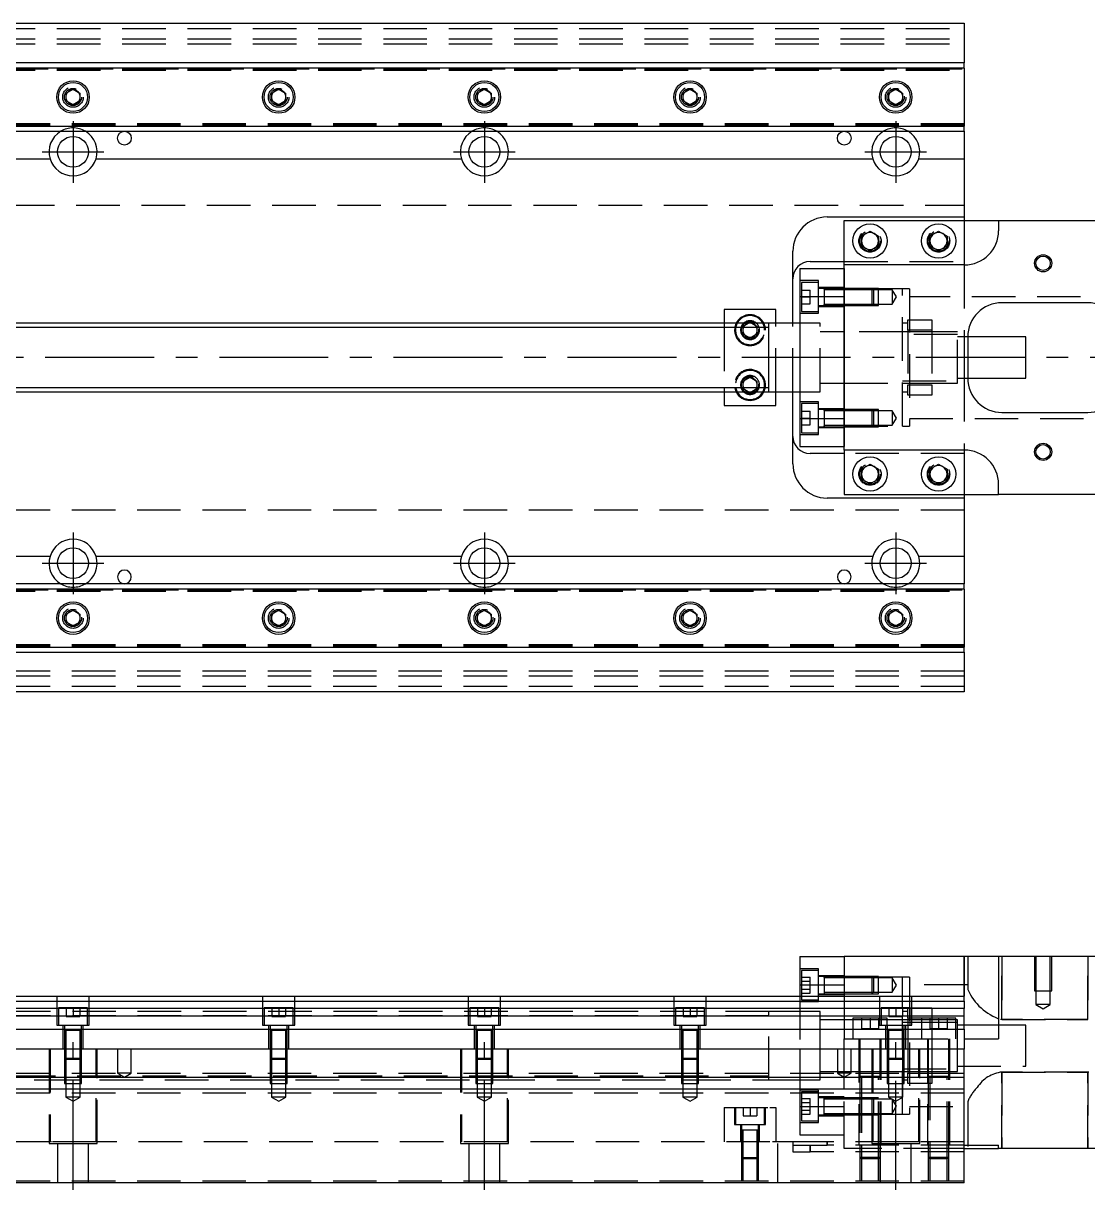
# Model space of a CAD drawing. Extents: x -20 to 983, y -290 to 102.
# Drawn here: x 485.5 to 796, y -242.8 to 97.5 of the extents above; entities that cross this region are included whole.
import ezdxf

# ---------------------------------------------------------------- set-up
doc = ezdxf.new("R2010")
doc.units = 0
doc.linetypes.add('CENTER', pattern=[50.8, 31.75, -6.35, 6.35, -6.35])
doc.linetypes.add('DASHED', pattern=[19.05, 12.7, -6.35])
doc.layers.get('0').update_dxf_attribs({"linetype": 'CONTINUOUS'})
doc.layers.add('CENTER', color=1, linetype='CENTER')

msp = doc.modelspace()

# ---------------------------------------------------------------- linework, layer by layer
at = {"color": 3, "linetype": 'DASHED'}
for p, q in [((0, 96), (760, 96)), ((0, 93), (760, 93)), ((0, 91.5), (760, 91.5)), ((0, 84.2), (760, 84.2)), ((0, 83.8), (760, 83.8)), ((480, 84.204452), (760, 84.204452)), ((497.5, 76), (497.518502, 76.303588)), ((557.5, 76), (557.518502, 76.303588)), ((617.5, 76), (617.518502, 76.303588)), ((677.5, 76), (677.518502, 76.303588)), ((742.483582, 76.286038), (742.5, 76)), ((760, 68.2), (0, 68.2)), ((760, 67.8), (0, 67.8)), ((760, 67.795548), (480, 67.795548)), ((5.640312, 44.5), (760, 44.5)), ((760, 40), (760, 28)), ((729.5, 34), (729.520026, 34.346056)), ((749.5, 34), (749.520026, 34.346056)), ((725, 28), (760, 28)), ((760, 28), (760, 27)), ((725, 26), (725, 17.78342)), ((760, 27), (760, 6)), ((717.5, 22.42767), (712, 22.42767)), ((712.5, 21.92767), (712.5, 13.42767)), ((717.5, 21.92767), (712.5, 21.92767)), ((717.5, 12.92767), (717.5, 22.42767)), ((725, 20.42767), (717.5, 20.42767)), ((712.5, 19.67767), (715, 19.67767)), ((712.5, 17.67767), (715, 17.67767)), ((715, 17.67767), (715, 19.67767)), ((715, 15.67767), (715, 17.67767)), ((719.1, 20.17767), (717.5, 20.17767)), ((719.1, 20.17767), (719.095, 20.17767)), ((719.1, 20.17767), (719.1, 19.92022)), ((719.1, 19.920202), (719.1, 20.17767)), ((719.105, 20.17767), (719.1, 20.17767)), ((724.99998, 20.17767), (719.1, 20.17767)), ((719.1, 19.92022), (719.1, 15.435068)), ((724.99998, 19.77767), (719.1, 19.77767)), ((733.1, 20.17767), (725, 20.17767)), ((733.1, 20.177664), (725, 20.177664)), ((742, 20), (725, 20)), ((733.5, 19.77767), (725, 19.77767)), ((733.1, 15.17767), (733.1, 20.17767)), ((733.5, 19.77767), (733.1, 20.17767)), ((735, 20.177664), (733.10002, 20.177664)), ((733.5, 19.77767), (733.5, 15.57767)), ((735, 19.77767), (733.50002, 19.77767)), ((735, 15.177674), (735, 20.177664)), ((739, 19.77767), (735, 19.77767)), ((739, 19.77767), (739, 15.57767)), ((740.212436, 17.67767), (739, 19.77767)), ((739, 15.57767), (740.212436, 17.67767)), ((742, -20), (742, 20)), ((744, 20), (742, 20)), ((744, 20), (744, -20)), ((813, 17.75), (744, 17.75)), ((712.5, 15.67767), (715, 15.67767)), ((717.5, 15.17767), (719.1, 15.17767)), ((717.5, 14.92767), (725, 14.92767)), ((719.095, 15.17767), (719.1, 15.17767)), ((719.1, 15.57767), (724.99998, 15.57767)), ((719.1, 15.17767), (719.1, 15.435118)), ((719.1, 15.435068), (719.1, 15.17767)), ((719.1, 15.17767), (719.105, 15.17767)), ((719.1, 15.17767), (724.99998, 15.17767)), ((725, 15.57767), (733.5, 15.57767)), ((725, 15.177674), (733.1, 15.177674)), ((725, 15.17767), (733.1, 15.17767)), ((733.1, 15.17767), (733.5, 15.57767)), ((733.10002, 15.177674), (735, 15.177674)), ((733.50002, 15.57767), (735, 15.57767)), ((735, 15.57767), (739, 15.57767)), ((696.964102, 10), (697.5, 10.309402)), ((697.5, 10.309402), (698.035898, 10)), ((712, 12.92767), (717.5, 12.92767)), ((712.5, 13.42767), (717.5, 13.42767)), ((743.5, 11), (750.5, 11)), ((743.5, 8), (743.5, 11)), ((750.5, 11), (750.5, 8)), ((690, 10), (690, 8.75)), ((690, 8.75), (690, -8.75)), ((695.5, 9.1547), (696.964102, 10)), ((695.5, 8.75), (695.5, 9.1547)), ((695.5, 6.8453), (695.5, 8.75)), ((697.5, 5.690598), (695.5, 6.8453)), ((699.5, 6.8453), (697.5, 5.690598)), ((698.035898, 10), (699.5, 9.1547)), ((699.5, 9.1547), (699.5, 8.75)), ((699.5, 8.75), (699.5, 6.8453)), ((699.983582, 8.286038), (700, 8)), ((705, -10), (705, 10)), ((710, -10), (710, 10)), ((718, 10), (712, 10)), ((718, -10), (718, 10)), ((725, 7.5), (718, 7.5)), ((742.005, 7.5), (725, 7.5)), ((750.5, 7.5), (741.995, 7.5)), ((743.5, 10), (742, 10)), ((750.5, 8), (743.5, 8)), ((743.5, 8), (743.5, -8)), ((750.5, 8), (750.5, -8)), ((758, 7.5), (750.5, 7.5)), ((758, -7.5), (758, 7.5)), ((758, 6.75), (742, 6.75)), ((761, 6), (758, 6)), ((760, 6), (760, -6)), ((695.5, -6.8453), (697.5, -5.690598)), ((697.5, -5.690598), (699.5, -6.8453)), ((742, -6.75), (758, -6.75)), ((758, -6), (761, -6)), ((760, -6), (760, -27)), ((690, -8.75), (690, -10)), ((695.5, -8.75), (695.5, -6.8453)), ((695.5, -9.1547), (695.5, -8.75)), ((696.964102, -10), (695.5, -9.1547)), ((699.5, -9.1547), (698.035898, -10)), ((699.5, -6.8453), (699.5, -8.75)), ((699.5, -8.75), (699.5, -9.1547)), ((699.983582, -7.713962), (700, -8)), ((703, -10), (703, -9.999498)), ((712, -10), (718, -10)), ((718, -7.5), (725, -7.5)), ((725, -7.5), (742.005, -7.5)), ((741.995, -7.5), (750.5, -7.5)), ((742, -10), (743.5, -10)), ((743.5, -8), (750.5, -8)), ((743.5, -11), (743.5, -8)), ((750.5, -7.5), (758, -7.5)), ((750.5, -8), (750.5, -11)), ((717.5, -12.92767), (712, -12.92767)), ((712.5, -13.42767), (712.5, -21.92767)), ((717.5, -13.42767), (712.5, -13.42767)), ((717.5, -22.42767), (717.5, -12.92767)), ((750.5, -11), (743.5, -11)), ((712.5, -15.67767), (715, -15.67767)), ((715, -17.67767), (715, -15.67767)), ((725, -14.92767), (717.5, -14.92767)), ((719.1, -15.17767), (717.5, -15.17767)), ((719.1, -15.17767), (719.095, -15.17767)), ((719.1, -15.17767), (719.1, -15.435118)), ((719.1, -15.435136), (719.1, -15.17767)), ((724.99998, -15.17767), (719.1, -15.17767)), ((719.105, -15.17767), (719.1, -15.17767)), ((719.1, -15.435118), (719.1, -19.920272)), ((724.99998, -15.57767), (719.1, -15.57767)), ((733.1, -15.17767), (725, -15.17767)), ((733.1, -15.177674), (725, -15.177674)), ((733.5, -15.57767), (725, -15.57767)), ((733.1, -20.17767), (733.1, -15.17767)), ((733.5, -15.57767), (733.1, -15.17767)), ((735, -15.177674), (733.10002, -15.177674)), ((733.5, -15.57767), (733.5, -19.77767)), ((735, -15.57767), (733.50002, -15.57767)), ((735, -20.177664), (735, -15.177674)), ((739, -15.57767), (735, -15.57767)), ((739, -15.57767), (739, -19.77767)), ((740.212436, -17.67767), (739, -15.57767)), ((712.5, -17.67767), (715, -17.67767)), ((712.5, -19.67767), (715, -19.67767)), ((715, -19.67767), (715, -17.67767)), ((717.5, -20.17767), (719.1, -20.17767)), ((719.095, -20.17767), (719.1, -20.17767)), ((719.1, -19.77767), (724.99998, -19.77767)), ((719.1, -20.17767), (719.1, -19.92022)), ((719.1, -19.920272), (719.1, -20.17767)), ((719.1, -20.17767), (724.99998, -20.17767)), ((719.1, -20.17767), (719.105, -20.17767)), ((725, -17.78342), (725, -26)), ((725, -19.77767), (733.5, -19.77767)), ((725, -20), (742, -20)), ((725, -20.177664), (733.1, -20.177664)), ((725, -20.17767), (733.1, -20.17767)), ((733.1, -20.17767), (733.5, -19.77767)), ((733.10002, -20.177664), (735, -20.177664)), ((733.50002, -19.77767), (735, -19.77767)), ((735, -19.77767), (739, -19.77767)), ((739, -19.77767), (740.212436, -17.67767)), ((742, -20), (744, -20)), ((744, -17.75), (813, -17.75)), ((712, -22.42767), (717.5, -22.42767)), ((712.5, -21.92767), (717.5, -21.92767)), ((717.5, -20.42767), (725, -20.42767)), ((760, -27), (760, -28)), ((760, -28), (725, -28)), ((760, -28), (760, -40)), ((729.5, -34), (729.520026, -33.653944)), ((755.477798, -33.635694), (755.5, -34)), ((760, -44.5), (5.640312, -44.5)), ((0, -67.8), (760, -67.8)), ((480, -67.795548), (760, -67.795548)), ((0, -68.2), (760, -68.2)), ((502.483582, -75.713962), (502.5, -76)), ((562.483582, -75.713962), (562.5, -76)), ((622.483582, -75.713962), (622.5, -76)), ((682.483582, -75.713962), (682.5, -76)), ((742.483582, -75.713962), (742.5, -76)), ((760, -83.8), (0, -83.8)), ((760, -84.2), (0, -84.2)), ((760, -84.204452), (480, -84.204452)), ((760, -91.5), (0, -91.5)), ((760, -93), (0, -93)), ((760, -96), (0, -96)), ((760, -174.76), (760, -186.26)), ((761, -174.76), (761, -184.054836)), ((771, -193.074786), (771, -174.76)), ((771, -174.76), (771, -193.074786)), ((780.500006, -174.76), (780.500006, -184.76)), ((780.9, -174.76), (780.9, -184.76)), ((785.1, -184.76), (785.1, -174.76)), ((785.499994, -184.76), (785.499994, -174.76)), ((796, -174.76), (796, -193.074786)), ((796, -193.074786), (796, -174.76)), ((717.5, -178.33233), (712, -178.33233)), ((712.5, -178.83233), (712.5, -183.08233)), ((717.5, -178.83233), (712.5, -178.83233)), ((717.5, -183.08233), (717.5, -178.33233)), ((725, -180.33233), (717.5, -180.33233)), ((712.5, -180.77293), (715, -180.77293)), ((712.5, -181.92763), (715, -181.92763)), ((712.5, -183.08233), (712.5, -186.26)), ((715, -181.92763), (715, -180.77293)), ((715, -184.237032), (715, -181.92763)), ((719.1, -180.58233), (717.5, -180.58233)), ((717.5, -187.83233), (717.5, -183.08233)), ((719.1, -180.58233), (719.095, -180.58233)), ((719.1, -180.582326), (719.1, -180.583182)), ((719.1, -180.58233), (719.1, -180.83978)), ((719.1, -180.839798), (719.1, -180.58233)), ((724.99998, -180.58233), (719.1, -180.58233)), ((719.105, -180.58233), (719.1, -180.58233)), ((719.1, -180.83978), (719.1, -185.58233)), ((724.99998, -180.98233), (719.1, -180.98233)), ((733.1, -180.58233), (725, -180.58233)), ((733.100006, -180.582336), (725, -180.582336)), ((733.27767, -180.76), (725, -180.76)), ((733.5, -180.98233), (725, -180.98233)), ((733.1, -183.08233), (733.1, -180.58233)), ((733.5, -180.98233), (733.1, -180.58233)), ((733.1, -185.58233), (733.1, -183.08233)), ((735, -180.582336), (733.10002, -180.582336)), ((735, -180.76), (733.27767, -180.76)), ((733.5, -180.98233), (733.5, -185.18233)), ((735, -180.98233), (733.50002, -180.98233)), ((735, -185.582326), (735, -180.582336)), ((742, -180.76), (735, -180.76)), ((739, -180.98233), (735, -180.98233)), ((739, -180.98233), (739, -185.18233)), ((740.212436, -183.08233), (739, -180.98233)), ((739, -185.18233), (740.212436, -183.08233)), ((742, -189.76), (742, -180.76)), ((744, -180.76), (742, -180.76)), ((744, -180.76), (744, -220.76)), ((761, -183.01), (744, -183.01)), ((495.25, -186.26), (495.25, -194.76)), ((504.75, -194.76), (504.75, -186.26)), ((555.25, -186.26), (555.25, -194.76)), ((564.75, -194.76), (564.75, -186.26)), ((615.25, -186.26), (615.25, -194.76)), ((624.75, -194.76), (624.75, -186.26)), ((675.25, -186.26), (675.25, -194.76)), ((684.75, -194.76), (684.75, -186.26)), ((712, -186.26), (712, -201.76)), ((712.5, -184.237032), (715, -184.237032)), ((712.5, -185.391732), (715, -185.391732)), ((712.5, -186.26), (712.5, -187.33233)), ((715, -185.391732), (715, -184.237032)), ((717.5, -185.58233), (719.105, -185.58233)), ((717.5, -185.83233), (725, -185.83233)), ((719.095, -185.58233), (724.99998, -185.58233)), ((719.1, -185.18233), (724.99998, -185.18233)), ((725, -185.18233), (733.5, -185.18233)), ((725, -185.582326), (733.100006, -185.582326)), ((725, -185.58233), (733.1, -185.58233)), ((725, -186.26), (725, -198.76)), ((733.1, -185.58233), (733.5, -185.18233)), ((733.10002, -185.582326), (735, -185.582326)), ((733.50002, -185.18233), (735, -185.18233)), ((735, -185.18233), (739, -185.18233)), ((735.25, -186.26), (735.25, -194.76)), ((744.75, -194.76), (744.75, -186.26)), ((761, -184.054836), (761.035862, -184.383408)), ((780.500006, -184.76), (785.499994, -184.76)), ((780.9, -184.76), (780.9, -188.76)), ((785.1, -188.76), (785.1, -184.76)), ((504.25, -189.76), (495.75, -189.76)), ((495.75, -189.76), (495.75, -194.76)), ((498, -189.76), (498, -192.26)), ((500, -189.76), (500, -192.26)), ((502, -189.76), (502, -192.26)), ((504.25, -194.76), (504.25, -189.76)), ((564.25, -189.76), (555.75, -189.76)), ((555.75, -189.76), (555.75, -194.76)), ((558, -189.76), (558, -192.26)), ((560, -189.76), (560, -192.26)), ((562, -189.76), (562, -192.26)), ((564.25, -194.76), (564.25, -189.76)), ((624.25, -189.76), (615.75, -189.76)), ((615.75, -189.76), (615.75, -194.76)), ((618, -189.76), (618, -192.26)), ((620, -189.76), (620, -192.26)), ((622, -189.76), (622, -192.26)), ((624.25, -194.76), (624.25, -189.76)), ((684.25, -189.76), (675.75, -189.76)), ((675.75, -189.76), (675.75, -194.76)), ((678, -189.76), (678, -192.26)), ((680, -189.76), (680, -192.26)), ((682, -189.76), (682, -192.26)), ((684.25, -194.76), (684.25, -189.76)), ((712, -187.83233), (717.5, -187.83233)), ((712.5, -187.33233), (717.5, -187.33233)), ((744.25, -189.76), (735.75, -189.76)), ((735.75, -189.76), (735.75, -194.76)), ((738, -189.76), (738, -192.26)), ((740, -189.76), (740, -192.26)), ((742, -189.76), (742, -192.26)), ((743.5, -192.76), (743.5, -189.76)), ((744.25, -189.76), (750.5, -189.76)), ((744.25, -194.76), (744.25, -189.76)), ((750.5, -189.76), (750.5, -192.76)), ((783, -188.76), (780.9, -188.76)), ((780.9, -188.76), (783, -189.972436)), ((785.1, -188.76), (783, -188.76)), ((783, -189.972436), (785.1, -188.76)), ((703, -192.01), (25, -192.01)), ((703, -190.76), (473.5, -190.76)), ((498, -192.26), (500, -192.26)), ((500, -192.26), (502, -192.26)), ((558, -192.26), (560, -192.26)), ((560, -192.26), (562, -192.26)), ((618, -192.26), (620, -192.26)), ((620, -192.26), (622, -192.26)), ((678, -192.26), (680, -192.26)), ((680, -192.26), (682, -192.26)), ((703, -190.76), (702.995, -190.76)), ((703, -190.760502), (703, -190.76)), ((712, -190.76), (703, -190.76)), ((703.005, -190.76), (703, -190.76)), ((703, -210.76), (703, -190.760502)), ((718, -190.76), (712, -190.76)), ((718, -200.76), (718, -190.76)), ((718, -200.76), (718, -190.76)), ((725, -193.26), (718, -193.26)), ((727.5, -193.26), (725, -193.26)), ((735.75, -192.76), (727.5, -192.76)), ((727.5, -192.76), (727.5, -198.76)), ((735.75, -193.26), (727.5, -193.26)), ((730, -192.76), (730, -195.76)), ((732.5, -192.76), (732.5, -195.76)), ((735, -192.76), (735, -195.76)), ((737.5, -192.76), (735.75, -192.76)), ((737.5, -193.26), (735.75, -193.26)), ((737.5, -194.76), (737.5, -192.76)), ((742, -193.26), (737.5, -193.26)), ((738, -192.26), (740, -192.26)), ((740, -192.26), (742, -192.26)), ((742, -193.26), (741.995, -193.26)), ((743.5, -190.76), (742, -190.76)), ((742, -194.76), (742, -192.26)), ((742.005, -193.26), (742, -193.26)), ((743.5, -193.26), (742, -193.26)), ((744.25, -192.76), (743.5, -192.76)), ((743.5, -192.76), (743.5, -194.76)), ((744.25, -193.26), (743.5, -193.26)), ((747.5, -192.76), (744.25, -192.76)), ((747.5, -193.26), (744.25, -193.26)), ((757.5, -192.76), (747.5, -192.76)), ((747.5, -192.76), (747.5, -198.76)), ((750.5, -193.26), (747.5, -193.26)), ((750, -192.76), (750, -195.76)), ((750.5, -192.76), (750.5, -198.76)), ((757.5, -193.26), (750.5, -193.26)), ((752.5, -192.76), (752.5, -195.76)), ((755, -192.76), (755, -195.76)), ((757.5, -198.76), (757.5, -192.76)), ((758, -193.26), (757.5, -193.26)), ((758, -198.76), (758, -193.26)), ((770.61503, -193.059374), (771, -193.074786)), ((796, -193.074786), (771, -193.074786)), ((771, -193.074786), (796, -193.074786)), ((495.25, -194.76), (504.75, -194.76)), ((497, -194.76), (497, -201.76)), ((497.5, -194.76), (497.5, -196.36)), ((497.5, -196.355), (497.5, -196.36)), ((497.5, -196.36), (497.757448, -196.36)), ((497.757468, -196.36), (497.5, -196.36)), ((497.5, -196.36), (497.5, -196.365)), ((497.5, -196.36), (497.5, -201.75998)), ((502.242552, -196.36), (497.757468, -196.36)), ((497.9, -196.36), (497.9, -201.75998)), ((502.1, -201.75998), (502.1, -196.36)), ((502.5, -196.36), (502.242552, -196.36)), ((502.242602, -196.36), (502.5, -196.36)), ((502.5, -196.36), (502.5, -194.76)), ((502.5, -196.36), (502.5, -196.355)), ((502.5, -196.365), (502.5, -196.36)), ((502.5, -201.75998), (502.5, -196.36)), ((503, -201.76), (503, -194.76)), ((555.25, -194.76), (564.75, -194.76)), ((557, -194.76), (557, -201.76)), ((557.5, -194.76), (557.5, -196.36)), ((557.5, -196.355), (557.5, -196.36)), ((557.5, -196.36), (557.757448, -196.36)), ((557.757468, -196.36), (557.5, -196.36)), ((557.5, -196.36), (557.5, -196.365)), ((557.5, -196.36), (557.5, -201.75998)), ((562.242552, -196.36), (557.757468, -196.36)), ((557.9, -196.36), (557.9, -201.75998)), ((562.1, -201.75998), (562.1, -196.36)), ((562.5, -196.36), (562.242552, -196.36)), ((562.242602, -196.36), (562.5, -196.36)), ((562.5, -196.36), (562.5, -194.76)), ((562.5, -196.36), (562.5, -196.355)), ((562.5, -196.365), (562.5, -196.36)), ((562.5, -201.75998), (562.5, -196.36)), ((563, -201.76), (563, -194.76)), ((615.25, -194.76), (624.75, -194.76)), ((617, -194.76), (617, -201.76)), ((617.5, -194.76), (617.5, -196.36)), ((617.5, -196.355), (617.5, -196.36)), ((617.5, -196.36), (617.757448, -196.36)), ((617.757468, -196.36), (617.5, -196.36)), ((617.5, -196.36), (617.5, -196.365)), ((617.5, -196.36), (617.5, -201.75998)), ((622.242552, -196.36), (617.757468, -196.36)), ((617.9, -196.36), (617.9, -201.75998)), ((622.1, -201.75998), (622.1, -196.36)), ((622.5, -196.36), (622.242552, -196.36)), ((622.242602, -196.36), (622.5, -196.36)), ((622.5, -196.36), (622.5, -194.76)), ((622.5, -196.36), (622.5, -196.355)), ((622.5, -196.365), (622.5, -196.36)), ((622.5, -201.75998), (622.5, -196.36)), ((623, -201.76), (623, -194.76)), ((675.25, -194.76), (684.75, -194.76)), ((677, -194.76), (677, -201.76)), ((677.5, -194.76), (677.5, -196.36)), ((677.5, -196.355), (677.5, -196.36)), ((677.5, -196.36), (677.757448, -196.36)), ((677.757468, -196.36), (677.5, -196.36)), ((677.5, -196.36), (677.5, -196.365)), ((677.5, -196.36), (677.5, -201.75998)), ((682.242552, -196.36), (677.757468, -196.36)), ((677.9, -196.36), (677.9, -201.75998)), ((682.1, -201.75998), (682.1, -196.36)), ((682.5, -196.36), (682.242552, -196.36)), ((682.242602, -196.36), (682.5, -196.36)), ((682.5, -196.36), (682.5, -194.76)), ((682.5, -196.36), (682.5, -196.355)), ((682.5, -196.365), (682.5, -196.36)), ((682.5, -201.75998), (682.5, -196.36)), ((683, -201.76), (683, -194.76)), ((730, -195.76), (732.5, -195.76)), ((732.5, -195.76), (735, -195.76)), ((735.25, -194.76), (744.75, -194.76)), ((737, -194.76), (737, -201.76)), ((737.5, -194.76), (737.5, -196.36)), ((737.5, -196.355), (737.5, -196.36)), ((737.5, -196.36), (737.757448, -196.36)), ((737.757468, -196.36), (737.5, -196.36)), ((737.5, -196.36), (737.5, -201.75998)), ((737.5, -196.36), (737.5, -196.365)), ((742.242552, -196.36), (737.757468, -196.36)), ((737.9, -196.36), (737.9, -201.75998)), ((743.5, -194.01), (742, -194.01)), ((742, -196.358864), (742, -194.76)), ((742, -198.76), (742, -196.358864)), ((742.1, -201.75998), (742.1, -196.36)), ((742.5, -196.36), (742.242552, -196.36)), ((742.242602, -196.36), (742.5, -196.36)), ((742.5, -196.36), (742.5, -194.76)), ((742.5, -196.36), (742.5, -196.355)), ((742.5, -201.75998), (742.5, -196.36)), ((742.5, -196.365), (742.5, -196.36)), ((743, -201.76), (743, -194.76)), ((744.25, -194.01), (743.5, -194.01)), ((743.5, -194.76), (743.5, -198.76)), ((747.5, -194.01), (744.25, -194.01)), ((750.5, -194.01), (747.5, -194.01)), ((750, -195.76), (752.5, -195.76)), ((757.5, -194.01), (750.5, -194.01)), ((752.5, -195.76), (755, -195.76)), ((758, -194.01), (757.5, -194.01)), ((760, -194.76), (758, -194.76)), ((770, -194.76), (760, -194.76)), ((778, -194.76), (770, -194.76)), ((778, -200.76), (778, -194.76)), ((725, -201.76), (725, -198.76)), ((725, -198.76), (737.5, -198.76)), ((729.25, -198.76), (729.25, -229.76)), ((729.5, -198.76), (729.5, -201.76)), ((735.5, -209.765), (735.5, -198.76)), ((735.75, -229.76), (735.75, -198.76)), ((737.5, -198.76), (737.9, -198.76)), ((737.9, -198.76), (742.1, -198.76)), ((742, -200.76), (742, -198.76)), ((742.1, -198.76), (742.5, -198.76)), ((742.5, -198.76), (760, -198.76)), ((743.5, -198.76), (743.5, -208.76)), ((749.25, -198.76), (749.25, -229.76)), ((749.5, -198.76), (749.5, -209.765)), ((750.5, -198.76), (750.5, -208.76)), ((755.5, -209.765), (755.5, -198.76)), ((755.75, -229.76), (755.75, -198.76)), ((758, -200.76), (758, -198.76)), ((493, -201.76), (493, -229.26)), ((493.291796, -201.76), (493.291796, -228.76)), ((497.5, -201.76), (497.5, -204.36)), ((497.500006, -201.76), (497.500006, -204.360006)), ((497.9, -201.76), (497.9, -204.76)), ((502.1, -204.76), (502.1, -201.76)), ((502.499994, -204.360006), (502.499994, -201.76)), ((502.5, -204.36), (502.5, -201.76)), ((506.708204, -228.76), (506.708204, -201.76)), ((507, -229.26), (507, -201.76)), ((513, -201.76), (513, -208.76)), ((517, -208.76), (517, -201.76)), ((557.5, -201.76), (557.5, -204.36)), ((557.500006, -201.76), (557.500006, -204.360006)), ((557.9, -201.76), (557.9, -204.76)), ((562.1, -204.76), (562.1, -201.76)), ((562.499994, -204.360006), (562.499994, -201.76)), ((562.5, -204.36), (562.5, -201.76)), ((613, -201.76), (613, -229.26)), ((613.291796, -201.76), (613.291796, -228.76)), ((617.5, -201.76), (617.5, -204.36)), ((617.500006, -201.76), (617.500006, -204.360006)), ((617.9, -201.76), (617.9, -204.76)), ((622.1, -204.76), (622.1, -201.76)), ((622.499994, -204.360006), (622.499994, -201.76)), ((622.5, -204.36), (622.5, -201.76)), ((626.708204, -228.76), (626.708204, -201.76)), ((627, -229.26), (627, -201.76)), ((677.5, -201.76), (677.5, -204.36)), ((677.500006, -201.76), (677.500006, -204.360006)), ((677.9, -201.76), (677.9, -204.76)), ((682.1, -204.76), (682.1, -201.76)), ((682.499994, -204.360006), (682.499994, -201.76)), ((682.5, -204.36), (682.5, -201.76)), ((712, -201.76), (712, -210.06)), ((718, -210.76), (718, -200.76)), ((718, -210.76), (718, -200.76)), ((723, -201.76), (723, -208.76)), ((725, -210.06), (725, -201.76)), ((727, -208.76), (727, -201.76)), ((729.5, -201.76), (729.5, -209.76)), ((733, -201.76), (733, -229.26)), ((733.291796, -201.76), (733.291796, -228.76)), ((737.5, -201.76), (737.5, -204.36)), ((737.500006, -201.76), (737.500006, -204.360006)), ((737.9, -201.76), (737.9, -204.76)), ((742, -220.76), (742, -200.76)), ((742.1, -204.76), (742.1, -201.76)), ((742.499994, -204.360006), (742.499994, -201.76)), ((742.5, -204.36), (742.5, -201.76)), ((746.708204, -228.76), (746.708204, -201.76)), ((747, -229.26), (747, -201.76)), ((758, -208.26), (758, -200.76)), ((778, -206.76), (778, -200.76)), ((497.5, -204.36), (502.5, -204.36)), ((497.5, -204.36), (497.9, -204.76)), ((497.500006, -204.36002), (497.500006, -210.06)), ((502.1, -204.76), (497.9, -204.76)), ((497.9, -204.76002), (497.9, -211.76)), ((502.1, -204.76), (502.5, -204.36)), ((502.1, -211.76), (502.1, -204.76002)), ((502.499994, -210.06), (502.499994, -204.36002)), ((557.5, -204.36), (562.5, -204.36)), ((557.5, -204.36), (557.9, -204.76)), ((557.500006, -204.36002), (557.500006, -210.06)), ((562.1, -204.76), (557.9, -204.76)), ((557.9, -204.76002), (557.9, -211.76)), ((562.1, -204.76), (562.5, -204.36)), ((562.1, -211.76), (562.1, -204.76002)), ((562.499994, -210.06), (562.499994, -204.36002)), ((617.5, -204.36), (622.5, -204.36)), ((617.5, -204.36), (617.9, -204.76)), ((617.500006, -204.36002), (617.500006, -210.06)), ((622.1, -204.76), (617.9, -204.76)), ((617.9, -204.76002), (617.9, -211.76)), ((622.1, -204.76), (622.5, -204.36)), ((622.1, -211.76), (622.1, -204.76002)), ((622.499994, -210.06), (622.499994, -204.36002)), ((677.5, -204.36), (682.5, -204.36)), ((677.5, -204.36), (677.9, -204.76)), ((677.500006, -204.36002), (677.500006, -210.06)), ((682.1, -204.76), (677.9, -204.76)), ((677.9, -204.76002), (677.9, -211.76)), ((682.1, -204.76), (682.5, -204.36)), ((682.1, -211.76), (682.1, -204.76002)), ((682.499994, -210.06), (682.499994, -204.36002)), ((737.5, -204.36), (742.5, -204.36)), ((737.5, -204.36), (737.9, -204.76)), ((737.500006, -204.36002), (737.500006, -210.06)), ((742.1, -204.76), (737.9, -204.76)), ((737.9, -204.76002), (737.9, -211.76)), ((742, -207.51), (758, -207.51)), ((742.1, -204.76), (742.5, -204.36)), ((742.1, -211.76), (742.1, -204.76002)), ((742.499994, -210.06), (742.499994, -204.36002)), ((758, -206.76), (778, -206.76)), ((760, -208.91), (0, -208.91)), ((25, -209.51), (703, -209.51)), ((412.499994, -210.76), (703, -210.76)), ((497.500006, -210.06), (497.500006, -211.76)), ((497.500006, -210.76), (502.499994, -210.76)), ((502.499994, -211.76), (502.499994, -210.06)), ((517, -208.76), (513, -208.76)), ((513, -208.76), (515, -209.9147)), ((515, -209.9147), (517, -208.76)), ((557.500006, -210.06), (557.500006, -211.76)), ((557.500006, -210.76), (562.499994, -210.76)), ((562.499994, -211.76), (562.499994, -210.06)), ((617.500006, -210.06), (617.500006, -211.76)), ((617.500006, -210.76), (622.499994, -210.76)), ((622.499994, -211.76), (622.499994, -210.06)), ((677.500006, -210.06), (677.500006, -211.76)), ((677.500006, -210.76), (682.499994, -210.76)), ((682.499994, -211.76), (682.499994, -210.06)), ((702.995, -210.76), (703, -210.76)), ((703, -210.76), (703.291796, -210.76)), ((703, -210.76), (703.005, -210.76)), ((703.291796, -210.76), (712, -210.76)), ((712, -210.06), (712, -213.46)), ((712, -210.76), (718, -210.76)), ((718, -208.26), (725, -208.26)), ((727, -208.76), (723, -208.76)), ((723, -208.76), (725, -209.9147)), ((725, -208.26), (729.5, -208.26)), ((725, -209.9147), (727, -208.76)), ((725, -213.46), (725, -210.06)), ((729.5, -208.26), (742.005, -208.26)), ((729.5, -209.755), (729.5, -209.76)), ((729.849602, -209.76), (729.5, -209.76)), ((729.5, -209.76), (729.5, -209.765)), ((729.5, -209.76), (729.5, -210.06)), ((729.5, -210.06), (729.5, -213.46)), ((735.15035, -209.76), (729.849602, -209.76)), ((730, -209.76), (730, -210.06)), ((730, -210.06), (730, -213.46)), ((735, -229.75998), (735, -209.76)), ((735.5, -209.76), (735.15035, -209.76)), ((735.5, -229.75998), (735.5, -209.755)), ((737.500006, -210.06), (737.500006, -211.76)), ((741.995, -208.26), (750.5, -208.26)), ((742, -210.76), (743.5, -210.76)), ((742.005, -208.26), (750.5, -208.26)), ((742.499994, -211.76), (742.499994, -210.06)), ((743.5, -208.76), (750.5, -208.76)), ((743.5, -211.76), (743.5, -208.76)), ((749.5, -209.755), (749.5, -229.75998)), ((749.5, -209.76), (749.84965, -209.76)), ((749.849602, -209.76), (749.5, -209.76)), ((755.15035, -209.76), (749.849602, -209.76)), ((750, -209.76), (750, -229.75998)), ((750.5, -208.26), (758, -208.26)), ((750.5, -208.76), (750.5, -211.76)), ((755, -229.75998), (755, -209.76)), ((755.150204, -209.76), (755.5, -209.76)), ((755.5, -209.76), (755.15035, -209.76)), ((755.5, -229.75998), (755.5, -209.755)), ((771, -208.445214), (796, -208.445214)), ((796, -208.445214), (771, -208.445214)), ((771, -230.76), (771, -208.445214)), ((771, -208.445214), (771, -230.76)), ((796, -208.445214), (796, -230.76)), ((796, -230.76), (796, -208.445214)), ((796.383512, -208.460578), (796, -208.445214)), ((497.500006, -211.76), (502.499994, -211.76)), ((497.9, -211.76), (497.9, -215.76)), ((502.1, -215.76), (502.1, -211.76)), ((557.500006, -211.76), (562.499994, -211.76)), ((557.9, -211.76), (557.9, -215.76)), ((562.1, -215.76), (562.1, -211.76)), ((617.500006, -211.76), (622.499994, -211.76)), ((617.9, -211.76), (617.9, -215.76)), ((622.1, -215.76), (622.1, -211.76)), ((677.500006, -211.76), (682.499994, -211.76)), ((677.9, -211.76), (677.9, -215.76)), ((682.1, -215.76), (682.1, -211.76)), ((712, -213.46), (712, -218.54342)), ((717.5, -213.68767), (712, -213.68767)), ((712.5, -214.18767), (712.5, -218.43767)), ((717.5, -214.18767), (712.5, -214.18767)), ((717.5, -218.43767), (717.5, -213.68767)), ((725, -229.76), (725, -213.46)), ((729.5, -213.46), (729.5, -229.75998)), ((730, -213.46), (730, -229.75998)), ((737.500006, -211.76), (742.499994, -211.76)), ((737.9, -211.76), (737.9, -215.76)), ((742.1, -215.76), (742.1, -211.76)), ((750.5, -211.76), (743.5, -211.76)), ((760, -214.61), (0, -214.61)), ((502.1, -215.76), (497.9, -215.76)), ((497.9, -215.76), (500, -216.972436)), ((500, -216.972436), (502.1, -215.76)), ((562.1, -215.76), (557.9, -215.76)), ((557.9, -215.76), (560, -216.972436)), ((560, -216.972436), (562.1, -215.76)), ((622.1, -215.76), (617.9, -215.76)), ((617.9, -215.76), (620, -216.972436)), ((620, -216.972436), (622.1, -215.76)), ((682.1, -215.76), (677.9, -215.76)), ((677.9, -215.76), (680, -216.972436)), ((680, -216.972436), (682.1, -215.76)), ((712.5, -216.128268), (715, -216.128268)), ((712.5, -217.282968), (715, -217.282968)), ((715, -217.282968), (715, -216.128268)), ((715, -219.59237), (715, -217.282968)), ((725, -215.68767), (717.5, -215.68767)), ((719.105, -215.93767), (717.5, -215.93767)), ((724.99998, -215.93767), (719.095, -215.93767)), ((719.1, -215.93767), (719.1, -216.195118)), ((719.1, -220.93767), (719.1, -215.93767)), ((724.99998, -216.33767), (719.1, -216.33767)), ((729.5, -215.93767), (725, -215.93767)), ((729.5, -215.937674), (725, -215.937674)), ((729.5, -216.33767), (725, -216.33767)), ((730, -215.93767), (729.5, -215.93767)), ((730, -215.937674), (729.5, -215.937674)), ((730, -216.33767), (729.5, -216.33767)), ((733.1, -215.93767), (730, -215.93767)), ((733.100006, -215.937674), (730, -215.937674)), ((733.5, -216.33767), (730, -216.33767)), ((733.1, -218.43767), (733.1, -215.93767)), ((733.5, -216.33767), (733.1, -215.93767)), ((735, -215.937674), (733.10002, -215.937674)), ((733.5, -216.33767), (733.5, -218.43767)), ((735, -216.33767), (733.50002, -216.33767)), ((739, -216.33767), (735, -216.33767)), ((742.1, -215.76), (737.9, -215.76)), ((737.9, -215.76), (740, -216.972436)), ((739, -216.33767), (739, -220.53767)), ((740.212436, -218.43767), (739, -216.33767)), ((740, -216.972436), (742.1, -215.76)), ((761.02814, -217.176646), (761, -217.465164)), ((761, -217.465164), (761, -230.76)), ((761.119076, -216.829652), (761.02814, -217.176646)), ((690, -218.76), (690, -228.76)), ((690, -218.76), (703.291796, -218.76)), ((693, -218.76), (693, -223.76)), ((693.25, -218.76), (693.25, -223.76)), ((695.5, -218.76), (695.5, -221.26)), ((697.5, -218.76), (697.5, -221.26)), ((699.5, -218.76), (699.5, -221.26)), ((701.75, -223.76), (701.75, -218.76)), ((702, -223.76), (702, -218.76)), ((703.291796, -218.76), (705, -218.76)), ((705, -218.76), (705, -228.76)), ((712, -218.54342), (712, -226.76)), ((712, -218.54342), (716.708204, -218.54342)), ((712.5, -218.43767), (712.5, -222.68767)), ((712.5, -219.59237), (715, -219.59237)), ((712.5, -220.74707), (715, -220.74707)), ((715, -220.74707), (715, -219.59237)), ((716.708204, -218.54342), (725, -218.54342)), ((717.5, -223.18767), (717.5, -218.43767)), ((717.5, -220.93767), (719.105, -220.93767)), ((719.095, -220.93767), (724.99998, -220.93767)), ((719.1, -220.53767), (724.99998, -220.53767)), ((725, -220.53767), (729.5, -220.53767)), ((725, -220.76), (729.5, -220.76)), ((725, -220.937664), (729.5, -220.937664)), ((725, -220.93767), (729.5, -220.93767)), ((729.5, -220.53767), (730, -220.53767)), ((729.5, -220.76), (730, -220.76)), ((729.5, -220.937664), (730, -220.937664)), ((729.5, -220.93767), (730, -220.93767)), ((730, -220.53767), (733.5, -220.53767)), ((730, -220.76), (733.27767, -220.76)), ((730, -220.937664), (733.100006, -220.937664)), ((730, -220.93767), (733.1, -220.93767)), ((733.1, -220.93767), (733.1, -218.43767)), ((733.1, -220.93767), (733.5, -220.53767)), ((733.10002, -220.937664), (735, -220.937664)), ((733.27767, -220.76), (742, -220.76)), ((733.5, -218.43767), (733.5, -220.53767)), ((733.50002, -220.53767), (735, -220.53767)), ((735, -220.53767), (739, -220.53767)), ((739, -220.53767), (740.212436, -218.43767)), ((742, -220.76), (744, -220.76)), ((744, -218.51), (761, -218.51)), ((693, -223.76), (702, -223.76)), ((694.75, -223.76), (694.75, -228.76)), ((695, -223.76), (695, -225.365)), ((695.5, -221.26), (697.5, -221.26)), ((697.5, -221.26), (699.5, -221.26)), ((700, -225.365), (700, -223.76)), ((700.25, -228.76), (700.25, -223.76)), ((712, -223.18767), (717.5, -223.18767)), ((712.5, -222.68767), (717.5, -222.68767)), ((717.5, -221.18767), (725, -221.18767)), ((695, -225.355), (695, -228.75998)), ((695, -225.36), (695.257448, -225.36)), ((695.257468, -225.36), (695, -225.36)), ((699.742552, -225.36), (695.257468, -225.36)), ((695.4, -225.36), (695.4, -228.75998)), ((699.6, -228.75998), (699.6, -225.36)), ((700, -225.36), (699.742552, -225.36)), ((699.742602, -225.36), (700, -225.36)), ((700, -228.75998), (700, -225.355)), ((712, -226.76), (725, -226.76)), ((703.291796, -228.76), (0, -228.76)), ((493, -229.26), (500, -229.26)), ((506.708204, -228.76), (493.291796, -228.76)), ((495.5, -229.26), (495.5, -240.76)), ((500, -229.26), (507, -229.26)), ((504.5, -240.76), (504.5, -229.26)), ((613, -229.26), (620, -229.26)), ((626.708204, -228.76), (613.291796, -228.76)), ((615.5, -229.26), (615.5, -240.76)), ((620, -229.26), (627, -229.26)), ((624.5, -240.76), (624.5, -229.26)), ((695, -228.76), (695, -233.36)), ((695.000006, -228.76), (695.000006, -233.360006)), ((695.4, -228.76), (695.4, -233.76)), ((699.6, -233.76), (699.6, -228.76)), ((699.999994, -233.360006), (699.999994, -228.76)), ((700, -233.36), (700, -228.76)), ((716.708204, -228.76), (703.291796, -228.76)), ((705.5, -229.26), (705.5, -240.76)), ((710, -228.76), (710, -229.76)), ((710, -229.76), (720, -229.76)), ((710, -229.76), (710, -231.76)), ((715, -231.76), (715, -229.76)), ((715, -229.76), (715, -231.76)), ((760, -228.76), (716.708204, -228.76)), ((720, -229.76), (720, -228.76)), ((720, -228.76), (720, -229.76)), ((760, -229.76), (720, -229.76)), ((725, -230.76), (725, -229.76)), ((755, -230.76), (725, -230.76)), ((729.5, -229.76), (729.5, -233.26)), ((729.500006, -229.76), (729.500006, -233.260006)), ((730, -229.76), (730, -233.76)), ((733, -229.26), (740, -229.26)), ((746.708204, -228.76), (733.291796, -228.76)), ((735, -233.76), (735, -229.76)), ((735.499994, -233.260006), (735.499994, -229.76)), ((735.5, -229.26), (735.5, -240.76)), ((735.5, -233.26), (735.5, -229.76)), ((740, -229.26), (747, -229.26)), ((744.5, -240.76), (744.5, -229.26)), ((749.5, -229.76), (749.5, -233.26)), ((749.500006, -229.76), (749.500006, -233.260006)), ((750, -229.76), (750, -233.76)), ((755, -233.76), (755, -229.76)), ((755.5, -230.76), (755, -230.76)), ((755.499994, -233.260006), (755.499994, -229.76)), ((755.5, -233.26), (755.5, -229.76)), ((760, -230.76), (755.5, -230.76)), ((695, -233.36), (700, -233.36)), ((695, -233.36), (695.4, -233.76)), ((695.000006, -233.36002), (695.000006, -240.26)), ((699.6, -233.76), (695.4, -233.76)), ((695.4, -233.76002), (695.4, -240.26)), ((699.6, -233.76), (700, -233.36)), ((699.6, -240.26), (699.6, -233.76002)), ((699.999994, -240.26), (699.999994, -233.36002)), ((710, -231.76), (715, -231.76)), ((760, -231.76), (715, -231.76)), ((729.5, -233.26), (735.5, -233.26)), ((729.5, -233.26), (730, -233.76)), ((729.500006, -233.26002), (729.500006, -240.26)), ((735, -233.76), (730, -233.76)), ((730, -233.76002), (730, -240.26)), ((735, -233.76), (735.5, -233.26)), ((735, -240.26), (735, -233.76002)), ((735.499994, -240.26), (735.499994, -233.26002)), ((749.5, -233.26), (755.5, -233.26)), ((749.5, -233.26), (750, -233.76)), ((749.500006, -233.26002), (749.500006, -240.26)), ((755, -233.76), (750, -233.76)), ((750, -233.76002), (750, -240.26)), ((755, -233.76), (755.5, -233.26)), ((755, -240.26), (755, -233.76002)), ((755.499994, -240.26), (755.499994, -233.26002)), ((760, -240.26), (6.499992, -240.26))]:
    msp.add_line(p, q, dxfattribs=at)
at = {"color": 7, "linetype": 'CONTINUOUS'}
for p, q in [((480, 97.5), (760, 97.5)), ((760, 97.5), (760, 86)), ((760, 86), (480, 86)), ((760, 84.460392), (760, 86)), ((760, 84.460392), (480, 84.460392)), ((760, 84.460392), (760, 67.539608)), ((498, 77.1547), (500, 78.309402)), ((500, 78.309402), (502, 77.1547)), ((558, 77.1547), (560, 78.309402)), ((560, 78.309402), (562, 77.1547)), ((618, 77.1547), (620, 78.309402)), ((620, 78.309402), (622, 77.1547)), ((678, 77.1547), (680, 78.309402)), ((680, 78.309402), (682, 77.1547)), ((738, 77.1547), (740, 78.309402)), ((740, 78.309402), (742, 77.1547)), ((498, 74.8453), (498, 77.1547)), ((502, 77.1547), (502, 74.8453)), ((558, 74.8453), (558, 77.1547)), ((562, 77.1547), (562, 74.8453)), ((618, 74.8453), (618, 77.1547)), ((622, 77.1547), (622, 74.8453)), ((678, 74.8453), (678, 77.1547)), ((682, 77.1547), (682, 74.8453)), ((738, 74.8453), (738, 77.1547)), ((742, 77.1547), (742, 74.8453)), ((500, 73.690598), (498, 74.8453)), ((502, 74.8453), (500, 73.690598)), ((560, 73.690598), (558, 74.8453)), ((562, 74.8453), (560, 73.690598)), ((620, 73.690598), (618, 74.8453)), ((622, 74.8453), (620, 73.690598)), ((680, 73.690598), (678, 74.8453)), ((682, 74.8453), (680, 73.690598)), ((740, 73.690598), (738, 74.8453)), ((742, 74.8453), (740, 73.690598)), ((480, 67.539608), (760, 67.539608)), ((480, 66), (760, 66)), ((760, 66), (760, 67.539608)), ((760, 66), (760, 58)), ((480, 58), (493.291796, 58)), ((506.708204, 58), (613.291796, 58)), ((626.708204, 58), (733.291796, 58)), ((746.708204, 58), (760, 58)), ((760, 58), (760, 41)), ((720, 41), (760, 41)), ((760, 41), (760, 40)), ((725, 27), (725, 40)), ((725, 40), (770, 40)), ((770, 40), (770, 37)), ((770, 40), (806, 40)), ((730, 35.443376), (732.5, 36.886752)), ((730, 32.556624), (730, 35.443376)), ((732.5, 36.886752), (735, 35.443376)), ((735, 35.443376), (735, 32.556624)), ((750, 35.443376), (752.5, 36.886752)), ((750, 32.556624), (750, 35.443376)), ((752.5, 36.886752), (755, 35.443376)), ((755, 35.443376), (755, 32.556624)), ((710, 10), (710, 31)), ((732.5, 31.113248), (730, 32.556624)), ((735, 32.556624), (732.5, 31.113248)), ((752.5, 31.113248), (750, 32.556624)), ((755, 32.556624), (752.5, 31.113248)), ((715, 28), (725, 28)), ((712, 26), (725, 26)), ((712, 26), (712, 17.78342)), ((725, 17.78342), (725, 27)), ((760, 27), (725, 27)), ((712, 17.78342), (725, 17.78342)), ((712, 17.78342), (712, -17.78342)), ((725, 17.78342), (725, -17.78342)), ((725, -17.78342), (725, 17.78342)), ((690, 14), (690, 10)), ((705, 14), (690, 14)), ((705, 10), (705, 14)), ((796, 16), (771, 16)), ((703, 10), (480, 10)), ((703, 10), (702.995, 10)), ((703, -9.999498), (703, 10)), ((712, 10), (703, 10)), ((703.005, 10), (703, 10)), ((761, 6), (761, -6)), ((778, 6), (761, 6)), ((778, -6), (778, 6)), ((761, -6), (778, -6)), ((480, -10), (703, -10)), ((690, -10), (690, -14)), ((697.5, -10.309402), (696.964102, -10)), ((698.035898, -10), (697.5, -10.309402)), ((702.995, -10), (703, -10)), ((703, -10), (712, -10)), ((703, -10), (703.005, -10)), ((705, -14), (705, -10)), ((710, -31), (710, -10)), ((690, -14), (705, -14)), ((771, -16), (796, -16)), ((712, -17.78342), (725, -17.78342)), ((712, -17.78342), (712, -26)), ((725, -27), (725, -17.78342)), ((712, -26), (725, -26)), ((760, -27), (725, -27)), ((725, -27), (725, -40)), ((725, -28), (715, -28)), ((730, -32.556624), (732.5, -31.113248)), ((730, -35.443376), (730, -32.556624)), ((732.5, -31.113248), (735, -32.556624)), ((735, -32.556624), (735, -35.443376)), ((750, -32.556624), (752.5, -31.113248)), ((750, -35.443376), (750, -32.556624)), ((752.5, -31.113248), (755, -32.556624)), ((755, -32.556624), (755, -35.443376)), ((732.5, -36.886752), (730, -35.443376)), ((735, -35.443376), (732.5, -36.886752)), ((752.5, -36.886752), (750, -35.443376)), ((755, -35.443376), (752.5, -36.886752)), ((770, -40), (770, -37)), ((725, -40), (770, -40)), ((760, -40), (760, -41)), ((806, -40), (770, -40)), ((760, -41), (720, -41)), ((760, -41), (760, -58)), ((493.291796, -58), (480, -58)), ((613.291796, -58), (506.708204, -58)), ((733.291796, -58), (626.708204, -58)), ((760, -58), (746.708204, -58)), ((760, -58), (760, -66)), ((760, -66), (480, -66)), ((760, -67.539608), (480, -67.539608)), ((760, -67.539608), (760, -66)), ((760, -67.539608), (760, -84.460392)), ((498, -74.8453), (500, -73.690598)), ((498, -77.1547), (498, -74.8453)), ((500, -73.690598), (502, -74.8453)), ((502, -74.8453), (502, -77.1547)), ((558, -74.8453), (560, -73.690598)), ((558, -77.1547), (558, -74.8453)), ((560, -73.690598), (562, -74.8453)), ((562, -74.8453), (562, -77.1547)), ((618, -74.8453), (620, -73.690598)), ((618, -77.1547), (618, -74.8453)), ((620, -73.690598), (622, -74.8453)), ((622, -74.8453), (622, -77.1547)), ((678, -74.8453), (680, -73.690598)), ((678, -77.1547), (678, -74.8453)), ((680, -73.690598), (682, -74.8453)), ((682, -74.8453), (682, -77.1547)), ((738, -74.8453), (740, -73.690598)), ((738, -77.1547), (738, -74.8453)), ((740, -73.690598), (742, -74.8453)), ((742, -74.8453), (742, -77.1547)), ((500, -78.309402), (498, -77.1547)), ((502, -77.1547), (500, -78.309402)), ((560, -78.309402), (558, -77.1547)), ((562, -77.1547), (560, -78.309402)), ((620, -78.309402), (618, -77.1547)), ((622, -77.1547), (620, -78.309402)), ((680, -78.309402), (678, -77.1547)), ((682, -77.1547), (680, -78.309402)), ((740, -78.309402), (738, -77.1547)), ((742, -77.1547), (740, -78.309402)), ((480, -84.460392), (760, -84.460392)), ((760, -86), (760, -84.460392)), ((480, -86), (760, -86)), ((760, -86), (760, -97.5)), ((760, -97.5), (480, -97.5)), ((712, -174.76), (725, -174.76)), ((712, -174.76), (712, -182.97658)), ((725, -174.76), (725, -186.26)), ((760, -174.76), (725, -174.76)), ((760, -186.26), (760, -174.76)), ((770, -174.76), (760, -174.76)), ((770, -174.76), (770, -198.76)), ((806, -174.76), (770, -174.76)), ((712, -182.97658), (725, -182.97658)), ((712, -182.97658), (712, -186.26)), ((473.5, -186.26), (760, -186.26)), ((760, -187.799608), (760, -186.26)), ((473.5, -187.799608), (760, -187.799608)), ((760, -189.88154), (473.5, -189.88154)), ((760, -187.799608), (760, -189.88154)), ((760, -192.096666), (760, -189.88154)), ((760, -192.096666), (473.5, -192.096666)), ((760, -195.941934), (760, -192.096666)), ((473.5, -195.941934), (760, -195.941934)), ((760, -195.941934), (760, -201.76)), ((760, -198.76), (770, -198.76)), ((760, -201.76), (0, -201.76)), ((760, -210.06), (760, -201.76)), ((760, -210.06), (0, -210.06)), ((760, -213.46), (760, -210.06)), ((760, -213.46), (0, -213.46)), ((760, -240.76), (760, -213.46)), ((760, -229.76), (770, -229.76)), ((760, -230.76), (770, -230.76)), ((770, -230.76), (770, -229.76)), ((818, -230.76), (770, -230.76)), ((760, -240.76), (0, -240.76))]:
    msp.add_line(p, q, dxfattribs=at)
at = {"color": 3, "linetype": 'CONTINUOUS'}
for p, q in [((703, 8.75), (480, 8.75)), ((480, -8.75), (703, -8.75))]:
    msp.add_line(p, q, dxfattribs=at)
at = {"color": 7, "linetype": 'CONTINUOUS'}
for centre, radius in [((500, 76), 4.75), ((500, 76), 4.25), ((560, 76), 4.75), ((560, 76), 4.25), ((620, 76), 4.75), ((620, 76), 4.25), ((680, 76), 4.75), ((680, 76), 4.25), ((740, 76), 4.75), ((740, 76), 4.25), ((515, 64), 2), ((725, 64), 2), ((500, 60), 4.5), ((620, 60), 4.5), ((740, 60), 4.5), ((732.5, 34), 5), ((752.5, 34), 5), ((783, 27.5), 2.1), ((783, -27.5), 2.1), ((732.5, -34), 5), ((752.5, -34), 5), ((500, -60), 4.5), ((620, -60), 4.5), ((740, -60), 4.5), ((500, -76), 4.75), ((560, -76), 4.75), ((620, -76), 4.75), ((680, -76), 4.75), ((740, -76), 4.75), ((500, -76), 4.25), ((560, -76), 4.25), ((620, -76), 4.25), ((680, -76), 4.25), ((740, -76), 4.25)]:
    msp.add_circle(centre, radius, dxfattribs=at)
at = {"color": 3, "linetype": 'DASHED'}
for centre, radius in [((500, 76), 3), ((500, 76), 2.5), ((560, 76), 3), ((560, 76), 2.5), ((620, 76), 3), ((620, 76), 2.5), ((680, 76), 3), ((680, 76), 2.5), ((740, 76), 3), ((740, 76), 2.5), ((732.5, 34), 3.25), ((732.5, 34), 3), ((752.5, 34), 3.25), ((752.5, 34), 3), ((697.5, 8), 2.5), ((697.5, -8), 2.5), ((732.5, -34), 3.25), ((732.5, -34), 3), ((752.5, -34), 3.25), ((752.5, -34), 3), ((500, -76), 3), ((500, -76), 2.5), ((560, -76), 3), ((560, -76), 2.5), ((620, -76), 3), ((620, -76), 2.5), ((680, -76), 3), ((680, -76), 2.5), ((740, -76), 3), ((740, -76), 2.5)]:
    msp.add_circle(centre, radius, dxfattribs=at)
at = {"color": 3, "linetype": 'CONTINUOUS'}
for centre in [(783, 27.5), (783, -27.5)]:
    msp.add_circle(centre, 2.5, dxfattribs=at)
at = {"color": 7, "linetype": 'CONTINUOUS'}
for centre, radius, start, end in [((500, 76), 2.1, 162.24721, 180), ((500, 76), 2.1, 180, 197.75279), ((500, 76), 2.1, 137.75279, 162.24721), ((500, 76), 2.1, 197.75279, 222.24721), ((500, 76), 2.1, 102.24721, 137.75279), ((500, 76), 2.1, 77.75279, 102.24721), ((500, 76), 2.1, 42.24721, 77.75279), ((500, 76), 2.1, 17.75279, 42.24721), ((500, 76), 2.1, 317.75279, 342.24721), ((500, 76), 2.1, 342.24721, 17.75279), ((560, 76), 2.1, 162.24721, 180), ((560, 76), 2.1, 180, 197.75279), ((560, 76), 2.1, 137.75279, 162.24721), ((560, 76), 2.1, 197.75279, 222.24721), ((560, 76), 2.1, 102.24721, 137.75279), ((560, 76), 2.1, 77.75279, 102.24721), ((560, 76), 2.1, 42.24721, 77.75279), ((560, 76), 2.1, 17.75279, 42.24721), ((560, 76), 2.1, 317.75279, 342.24721), ((560, 76), 2.1, 342.24721, 17.75279), ((620, 76), 2.1, 162.24721, 180), ((620, 76), 2.1, 180, 197.75279), ((620, 76), 2.1, 137.75279, 162.24721), ((620, 76), 2.1, 197.75279, 222.24721), ((620, 76), 2.1, 102.24721, 137.75279), ((620, 76), 2.1, 77.75279, 102.24721), ((620, 76), 2.1, 42.24721, 77.75279), ((620, 76), 2.1, 17.75279, 42.24721), ((620, 76), 2.1, 317.75279, 342.24721), ((620, 76), 2.1, 342.24721, 17.75279), ((680, 76), 2.1, 162.24721, 180), ((680, 76), 2.1, 180, 197.75279), ((680, 76), 2.1, 137.75279, 162.24721), ((680, 76), 2.1, 197.75279, 222.24721), ((680, 76), 2.1, 102.24721, 137.75279), ((680, 76), 2.1, 77.75279, 102.24721), ((680, 76), 2.1, 42.24721, 77.75279), ((680, 76), 2.1, 17.75279, 42.24721), ((680, 76), 2.1, 317.75279, 342.24721), ((680, 76), 2.1, 342.24721, 17.75279), ((740, 76), 2.1, 162.24721, 180), ((740, 76), 2.1, 180, 197.75279), ((740, 76), 2.1, 137.75279, 162.24721), ((740, 76), 2.1, 197.75279, 222.24721), ((740, 76), 2.1, 102.24721, 137.75279), ((740, 76), 2.1, 77.75279, 102.24721), ((740, 76), 2.1, 42.24721, 77.75279), ((740, 76), 2.1, 17.75279, 42.24721), ((740, 76), 2.1, 317.75279, 342.24721), ((740, 76), 2.1, 342.24721, 17.75279), ((500, 76), 2.1, 222.24721, 257.75279), ((500, 76), 2.1, 257.75279, 282.24721), ((500, 76), 2.1, 282.24721, 317.75279), ((560, 76), 2.1, 222.24721, 257.75279), ((560, 76), 2.1, 257.75279, 282.24721), ((560, 76), 2.1, 282.24721, 317.75279), ((620, 76), 2.1, 222.24721, 257.75279), ((620, 76), 2.1, 257.75279, 282.24721), ((620, 76), 2.1, 282.24721, 317.75279), ((680, 76), 2.1, 222.24721, 257.75279), ((680, 76), 2.1, 257.75279, 282.24721), ((680, 76), 2.1, 282.24721, 317.75279), ((740, 76), 2.1, 222.24721, 257.75279), ((740, 76), 2.1, 257.75279, 282.24721), ((740, 76), 2.1, 282.24721, 317.75279), ((500, 60), 7, 121.002719, 196.60155), ((500, 60), 7, 343.39845, 58.997281), ((620, 60), 7, 121.002719, 196.60155), ((620, 60), 7, 343.39845, 58.997281), ((740, 60), 7, 121.002719, 196.60155), ((740, 60), 7, 343.39845, 58.997281), ((500, 60), 7, 196.60155, 343.39845), ((620, 60), 7, 196.60155, 343.39845), ((740, 60), 7, 196.60155, 343.39845), ((720, 31), 10, 90, 180), ((732.5, 34), 2.5, 120, 180), ((732.5, 34), 2.5, 60, 120), ((732.5, 34), 2.5, 0, 60), ((752.5, 34), 2.5, 120, 180), ((752.5, 34), 2.5, 60, 120), ((752.5, 34), 2.5, 0, 60), ((760, 37), 10, 270, 0), ((732.5, 34), 2.5, 180, 240), ((732.5, 34), 2.5, 240, 300), ((732.5, 34), 2.5, 300, 0), ((752.5, 34), 2.5, 180, 240), ((752.5, 34), 2.5, 240, 300), ((752.5, 34), 2.5, 300, 0), ((715, 23), 5, 90, 180), ((771, 6), 10, 90, 180), ((796, 6), 10, 0, 90), ((697.5, 8), 4.5, 26.3878, 153.6122), ((697.5, 8), 4.25, 28.072487, 151.927513), ((771, -6), 10, 180, 270), ((796, -6), 10, 270, 0), ((697.5, -8), 4.5, 206.3878, 333.6122), ((697.5, -8), 4.25, 208.072487, 331.927513), ((715, -23), 5, 180, 270), ((760, -37), 10, 0, 90), ((720, -31), 10, 180, 270), ((732.5, -34), 2.5, 120, 180), ((732.5, -34), 2.5, 180, 240), ((732.5, -34), 2.5, 60, 120), ((732.5, -34), 2.5, 0, 60), ((732.5, -34), 2.5, 300, 0), ((752.5, -34), 2.5, 120, 180), ((752.5, -34), 2.5, 180, 240), ((752.5, -34), 2.5, 60, 120), ((752.5, -34), 2.5, 0, 60), ((752.5, -34), 2.5, 300, 0), ((732.5, -34), 2.5, 240, 300), ((752.5, -34), 2.5, 240, 300), ((500, -60), 7, 16.60155, 163.39845), ((620, -60), 7, 16.60155, 163.39845), ((740, -60), 7, 16.60155, 163.39845), ((500, -60), 7, 163.39845, 238.997281), ((500, -60), 7, 301.002719, 16.60155), ((620, -60), 7, 163.39845, 238.997281), ((620, -60), 7, 301.002719, 16.60155), ((740, -60), 7, 163.39845, 238.997281), ((740, -60), 7, 301.002719, 16.60155), ((515, -64), 2, 90, 270), ((515, -64), 2, 270, 90), ((725, -64), 2, 90, 270), ((725, -64), 2, 270, 90), ((500, -76), 2.1, 137.75279, 162.24721), ((500, -76), 2.1, 102.24721, 137.75279), ((500, -76), 2.1, 77.75279, 102.24721), ((500, -76), 2.1, 42.24721, 77.75279), ((500, -76), 2.1, 17.75279, 42.24721), ((560, -76), 2.1, 137.75279, 162.24721), ((560, -76), 2.1, 102.24721, 137.75279), ((560, -76), 2.1, 77.75279, 102.24721), ((560, -76), 2.1, 42.24721, 77.75279), ((560, -76), 2.1, 17.75279, 42.24721), ((620, -76), 2.1, 137.75279, 162.24721), ((620, -76), 2.1, 102.24721, 137.75279), ((620, -76), 2.1, 77.75279, 102.24721), ((620, -76), 2.1, 42.24721, 77.75279), ((620, -76), 2.1, 17.75279, 42.24721), ((680, -76), 2.1, 137.75279, 162.24721), ((680, -76), 2.1, 102.24721, 137.75279), ((680, -76), 2.1, 77.75279, 102.24721), ((680, -76), 2.1, 42.24721, 77.75279), ((680, -76), 2.1, 17.75279, 42.24721), ((740, -76), 2.1, 137.75279, 162.24721), ((740, -76), 2.1, 102.24721, 137.75279), ((740, -76), 2.1, 77.75279, 102.24721), ((740, -76), 2.1, 42.24721, 77.75279), ((740, -76), 2.1, 17.75279, 42.24721), ((500, -76), 2.1, 162.24721, 180), ((500, -76), 2.1, 180, 197.75279), ((500, -76), 2.1, 197.75279, 222.24721), ((500, -76), 2.1, 222.24721, 257.75279), ((500, -76), 2.1, 257.75279, 282.24721), ((500, -76), 2.1, 282.24721, 317.75279), ((500, -76), 2.1, 317.75279, 342.24721), ((500, -76), 2.1, 342.24721, 17.75279), ((560, -76), 2.1, 162.24721, 180), ((560, -76), 2.1, 180, 197.75279), ((560, -76), 2.1, 197.75279, 222.24721), ((560, -76), 2.1, 222.24721, 257.75279), ((560, -76), 2.1, 257.75279, 282.24721), ((560, -76), 2.1, 282.24721, 317.75279), ((560, -76), 2.1, 317.75279, 342.24721), ((560, -76), 2.1, 342.24721, 17.75279), ((620, -76), 2.1, 162.24721, 180), ((620, -76), 2.1, 180, 197.75279), ((620, -76), 2.1, 197.75279, 222.24721), ((620, -76), 2.1, 222.24721, 257.75279), ((620, -76), 2.1, 257.75279, 282.24721), ((620, -76), 2.1, 282.24721, 317.75279), ((620, -76), 2.1, 317.75279, 342.24721), ((620, -76), 2.1, 342.24721, 17.75279), ((680, -76), 2.1, 162.24721, 180), ((680, -76), 2.1, 180, 197.75279), ((680, -76), 2.1, 197.75279, 222.24721), ((680, -76), 2.1, 222.24721, 257.75279), ((680, -76), 2.1, 257.75279, 282.24721), ((680, -76), 2.1, 282.24721, 317.75279), ((680, -76), 2.1, 317.75279, 342.24721), ((680, -76), 2.1, 342.24721, 17.75279), ((740, -76), 2.1, 162.24721, 180), ((740, -76), 2.1, 180, 197.75279), ((740, -76), 2.1, 197.75279, 222.24721), ((740, -76), 2.1, 222.24721, 257.75279), ((740, -76), 2.1, 257.75279, 282.24721), ((740, -76), 2.1, 282.24721, 317.75279), ((740, -76), 2.1, 317.75279, 342.24721), ((740, -76), 2.1, 342.24721, 17.75279)]:
    msp.add_arc(centre, radius, start, end, dxfattribs=at)
at = {"color": 3, "linetype": 'DASHED'}
for centre, radius, start, end in [((500, 60), 7, 58.997281, 121.002719), ((620, 60), 7, 58.997281, 121.002719), ((740, 60), 7, 58.997281, 121.002719), ((697.5, 8), 2.75, 46.658242, 133.341758), ((697.5, 8), 4.5, 170.405932, 0), ((697.5, 8), 4.5, 153.6122, 170.405932), ((697.5, 8), 4.25, 169.835751, 0), ((697.5, 8), 4.25, 151.927513, 169.835751), ((697.5, 8), 2.75, 180, 15.82662), ((697.5, 8), 2.75, 164.17338, 180), ((697.5, 8), 2.75, 133.341758, 164.17338), ((697.5, 8), 2.1, 162.24721, 180), ((697.5, 8), 2.1, 180, 197.75279), ((697.5, 8), 2.1, 159.075168, 162.24721), ((697.5, 8), 2.1, 197.75279, 222.24721), ((697.5, 8), 2.1, 137.75279, 159.075168), ((697.5, 8), 2.1, 107.75279, 137.75279), ((697.5, 8), 2.1, 102.24721, 107.75279), ((697.5, 8), 2.1, 77.75279, 102.24721), ((697.5, 8), 2.1, 72.24721, 77.75279), ((697.5, 8), 2.1, 42.24721, 72.24721), ((697.5, 8), 2.1, 20.924832, 42.24721), ((697.5, 8), 2.1, 317.75279, 342.24721), ((697.5, 8), 2.75, 15.82662, 46.658242), ((697.5, 8), 2.1, 17.75279, 20.924832), ((697.5, 8), 2.1, 342.24721, 17.75279), ((697.5, 8), 4.25, 10.164249, 28.072487), ((697.5, 8), 4.5, 9.594068, 26.3878), ((697.5, 8), 4.25, 0, 10.164249), ((697.5, 8), 4.5, 0, 9.594068), ((697.5, 8), 2.1, 222.24721, 257.75279), ((697.5, 8), 2.1, 257.75279, 282.24721), ((697.5, 8), 2.1, 282.24721, 317.75279), ((697.5, -8), 4.5, 0, 189.594068), ((697.5, -8), 4.25, 0, 190.164249), ((697.5, -8), 2.75, 344.17338, 180), ((697.5, -8), 2.1, 137.75279, 162.24721), ((697.5, -8), 2.1, 102.24721, 137.75279), ((697.5, -8), 2.1, 77.75279, 102.24721), ((697.5, -8), 2.1, 42.24721, 77.75279), ((697.5, -8), 2.1, 17.75279, 42.24721), ((697.5, -8), 4.5, 189.594068, 206.3878), ((697.5, -8), 4.25, 190.164249, 208.072487), ((697.5, -8), 2.75, 180, 195.82662), ((697.5, -8), 2.75, 195.82662, 226.658242), ((697.5, -8), 2.1, 162.24721, 180), ((697.5, -8), 2.1, 180, 197.75279), ((697.5, -8), 2.1, 197.75279, 200.924832), ((697.5, -8), 2.1, 200.924832, 222.24721), ((697.5, -8), 2.75, 226.658242, 313.341758), ((697.5, -8), 2.1, 222.24721, 252.24721), ((697.5, -8), 2.1, 252.24721, 257.75279), ((697.5, -8), 2.1, 257.75279, 282.24721), ((697.5, -8), 2.1, 282.24721, 287.75279), ((697.5, -8), 2.1, 287.75279, 317.75279), ((697.5, -8), 2.1, 317.75279, 339.075168), ((697.5, -8), 2.75, 313.341758, 344.17338), ((697.5, -8), 2.1, 339.075168, 342.24721), ((697.5, -8), 2.1, 342.24721, 17.75279), ((697.5, -8), 4.25, 331.927513, 349.835751), ((697.5, -8), 4.5, 333.6122, 350.405932), ((697.5, -8), 4.25, 349.835751, 0), ((697.5, -8), 4.5, 350.405932, 0), ((500, -60), 7, 238.997281, 301.002719), ((620, -60), 7, 238.997281, 301.002719), ((740, -60), 7, 238.997281, 301.002719), ((775.412749, -178.136012), 15.675613, 203.48708594, 252.17789553), ((772.109519, -218.283125), 9.900279, 96.43462492, 147.2861536), ((772.817154, -221.959256), 12.773326, 135.03444464, 156.32256147)]:
    msp.add_arc(centre, radius, start, end, dxfattribs=at)
at = {"layer": 'CENTER', "color": 1, "linetype": 'CENTER'}
for p, q in [((500, 69), (500, 51)), ((620, 69), (620, 51)), ((740, 69), (740, 51)), ((491, 60), (509, 60)), ((611, 60), (629, 60)), ((731, 60), (749, 60)), ((828.445, 0), (-20, 0)), ((500, -51), (500, -69)), ((620, -51), (620, -69)), ((740, -51), (740, -69)), ((491, -60), (509, -60)), ((611, -60), (629, -60)), ((731, -60), (749, -60)), ((500, -242.76), (500, -199.76)), ((620, -242.76), (620, -199.76)), ((740, -242.76), (740, -199.76))]:
    msp.add_line(p, q, dxfattribs=at)

doc.saveas('drawing.dxf')
